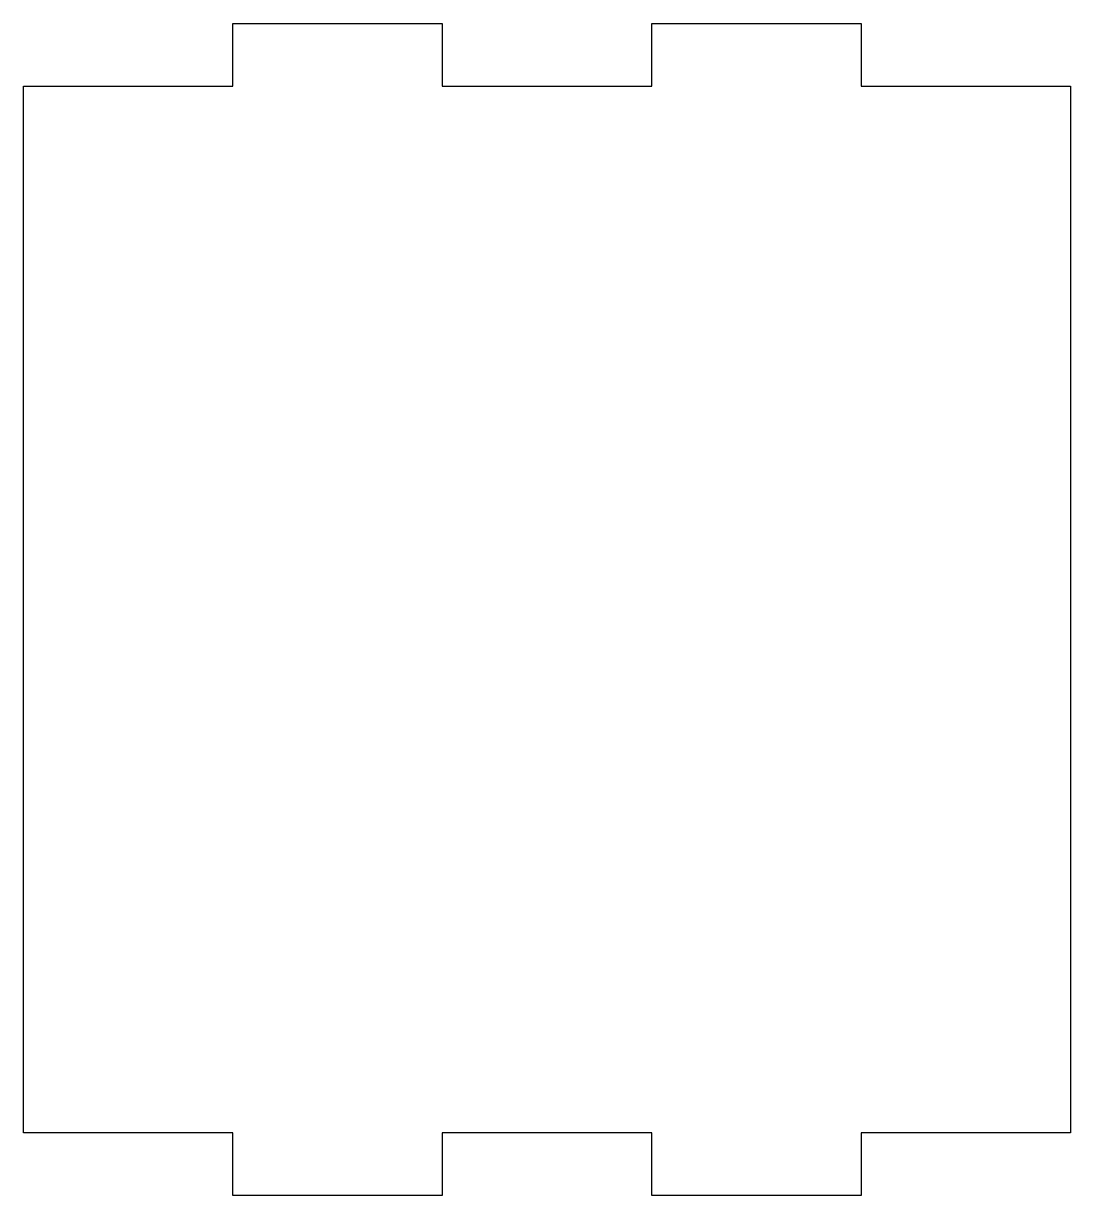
# Model space of a CAD drawing. Header units: millimetres. Extents: x -80 to -30, y -28 to 28.
import ezdxf

# ---------------------------------------------------------------- set-up
doc = ezdxf.new("R2010")
doc.units = ezdxf.units.MM
doc.layers.get('0').update_dxf_attribs({"linetype": 'CONTINUOUS'})

msp = doc.modelspace()

# ---------------------------------------------------------------- linework, layer by layer
msp.add_lwpolyline([(-70, -25), (-80, -25), (-80, 25), (-70, 25), (-70, 28), (-60, 28), (-60, 25), (-50, 25), (-50, 28), (-40, 28), (-40, 25), (-30, 25), (-30, -25), (-40, -25), (-40, -28), (-50, -28), (-50, -25), (-60, -25), (-60, -28), (-70, -28)], close=True)

doc.saveas('drawing.dxf')
